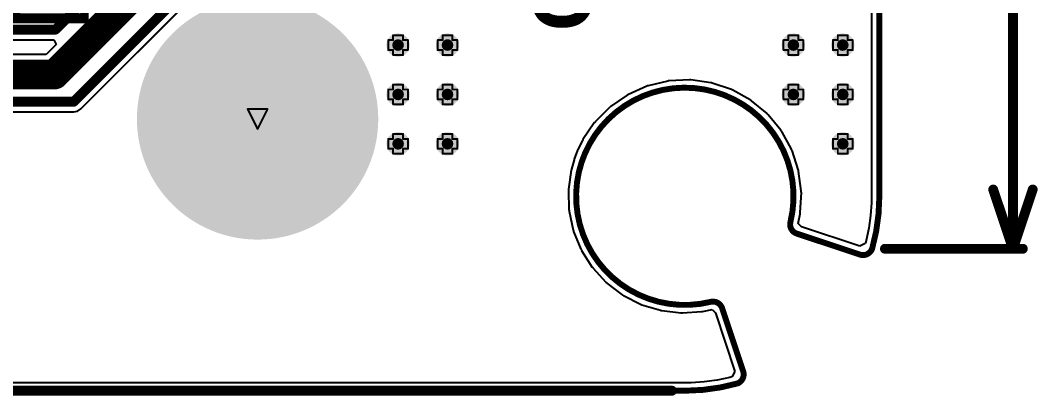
# Model space of a CAD drawing. Header units: inches. Extents: x -1 to 13, y -1.6 to 0.5.
# Drawn here: x 2.221 to 3.25, y -1.501 to -1.121 of the extents above; entities that cross this region are included whole.
import ezdxf

# ---------------------------------------------------------------- set-up
doc = ezdxf.new("R2010")
doc.units = ezdxf.units.IN
doc.header["$MEASUREMENT"] = 0
for name, color, linetype in [('Board_outline', 216, 'Continuous'), ('Bottom Layer', 5, 'Continuous'), ('Bottom Overlay', 54, 'Continuous'), ('Bottom Solder', 6, 'Continuous'), ('Dimensions', 6, 'Continuous'), ('Drill Drawing', 1, 'Continuous'), ('Multi-Layer', 9, 'Continuous'), ('Pad Holes', 156, 'Continuous'), ('Top Layer', 1, 'Continuous'), ('Top Overlay', 2, 'Continuous'), ('Top Solder', 216, 'Continuous'), ('Via Holes', 16, 'Continuous')]:
    doc.layers.add(name, color=color, linetype=linetype)
doc.styles.add('Arial', font='', dxfattribs={"height": 0.2})
doc.styles.add('Arial_Bold', font='', dxfattribs={"height": 0.2})
doc.styles.get('Arial').set_extended_font_data('Arial')
doc.styles.get('Arial_Bold').set_extended_font_data('Arial', bold=True)

# ---------------------------------------------------------------- blocks, each defined once
blk = doc.blocks.new('SPACER_6')
at = {"layer": 'Bottom Layer'}
h = blk.add_hatch(color=5, dxfattribs=at)
edge = h.paths.add_edge_path()
edge.add_arc((0, 0), 0.1181102, 0, 360)
at = {"layer": 'Bottom Solder'}
h = blk.add_hatch(color=6, dxfattribs=at)
edge = h.paths.add_edge_path()
edge.add_arc((0, 0), 0.1221102, 0, 360)
at = {"layer": 'Multi-Layer'}
h = blk.add_hatch(color=9, dxfattribs=at)
edge = h.paths.add_edge_path()
edge.add_arc((0, 0), 0.1181102, 0, 360)
at = {"layer": 'Pad Holes'}
h = blk.add_hatch(color=7, dxfattribs=at)
edge = h.paths.add_edge_path()
edge.add_arc((0, 0), 0.0728346, 0, 360)
at = {"layer": 'Top Layer'}
h = blk.add_hatch(color=1, dxfattribs=at)
edge = h.paths.add_edge_path()
edge.add_arc((0, 0), 0.1181102, 0, 360)
at = {"layer": 'Top Solder'}
h = blk.add_hatch(color=216, dxfattribs=at)
edge = h.paths.add_edge_path()
edge.add_arc((0, 0), 0.1221102, 0, 360)

msp = doc.modelspace()

# ---------------------------------------------------------------- hatches: boundary and pattern name
at = {"layer": 'Bottom Layer'}
h = msp.add_hatch(color=5, dxfattribs=at)
edge = h.paths.add_edge_path()
edge.add_arc((2.6028, -1.14561), 0.011811, 0, 360)
h = msp.add_hatch(color=5, dxfattribs=at)
edge = h.paths.add_edge_path()
edge.add_arc((2.6528, -1.14561), 0.011811, 0, 360)
h = msp.add_hatch(color=5, dxfattribs=at)
edge = h.paths.add_edge_path()
edge.add_arc((3.0028, -1.14561), 0.011811, 0, 360)
h = msp.add_hatch(color=5, dxfattribs=at)
edge = h.paths.add_edge_path()
edge.add_arc((3.0528, -1.14561), 0.011811, 0, 360)
h = msp.add_hatch(color=5, dxfattribs=at)
edge = h.paths.add_edge_path()
edge.add_arc((2.6028, -1.19561), 0.011811, 0, 360)
h = msp.add_hatch(color=5, dxfattribs=at)
edge = h.paths.add_edge_path()
edge.add_arc((2.6528, -1.19561), 0.011811, 0, 360)
h = msp.add_hatch(color=5, dxfattribs=at)
edge = h.paths.add_edge_path()
edge.add_arc((3.0028, -1.19561), 0.011811, 0, 360)
h = msp.add_hatch(color=5, dxfattribs=at)
edge = h.paths.add_edge_path()
edge.add_arc((3.0528, -1.19561), 0.011811, 0, 360)
h = msp.add_hatch(color=5, dxfattribs=at)
edge = h.paths.add_edge_path()
edge.add_arc((2.6028, -1.24561), 0.011811, 0, 360)
h = msp.add_hatch(color=5, dxfattribs=at)
edge = h.paths.add_edge_path()
edge.add_arc((2.6528, -1.24561), 0.011811, 0, 360)
h = msp.add_hatch(color=5, dxfattribs=at)
edge = h.paths.add_edge_path()
edge.add_arc((3.0528, -1.24561), 0.011811, 0, 360)
at = {"layer": 'Top Layer'}
h = msp.add_hatch(color=1, dxfattribs=at)
edge = h.paths.add_edge_path()
edge.add_arc((2.6028, -1.14561), 0.011811, 0, 360)
h = msp.add_hatch(color=1, dxfattribs=at)
edge = h.paths.add_edge_path()
edge.add_arc((2.6528, -1.14561), 0.011811, 0, 360)
h = msp.add_hatch(color=1, dxfattribs=at)
edge = h.paths.add_edge_path()
edge.add_arc((3.0028, -1.14561), 0.011811, 0, 360)
h = msp.add_hatch(color=1, dxfattribs=at)
edge = h.paths.add_edge_path()
edge.add_arc((3.0528, -1.14561), 0.011811, 0, 360)
h = msp.add_hatch(color=1, dxfattribs=at)
edge = h.paths.add_edge_path()
edge.add_arc((2.6028, -1.19561), 0.011811, 0, 360)
h = msp.add_hatch(color=1, dxfattribs=at)
edge = h.paths.add_edge_path()
edge.add_arc((2.6528, -1.19561), 0.011811, 0, 360)
h = msp.add_hatch(color=1, dxfattribs=at)
edge = h.paths.add_edge_path()
edge.add_arc((3.0028, -1.19561), 0.011811, 0, 360)
h = msp.add_hatch(color=1, dxfattribs=at)
edge = h.paths.add_edge_path()
edge.add_arc((3.0528, -1.19561), 0.011811, 0, 360)
h = msp.add_hatch(color=1, dxfattribs=at)
edge = h.paths.add_edge_path()
edge.add_arc((2.6028, -1.24561), 0.011811, 0, 360)
h = msp.add_hatch(color=1, dxfattribs=at)
edge = h.paths.add_edge_path()
edge.add_arc((2.6528, -1.24561), 0.011811, 0, 360)
h = msp.add_hatch(color=1, dxfattribs=at)
edge = h.paths.add_edge_path()
edge.add_arc((3.0528, -1.24561), 0.011811, 0, 360)
at = {"layer": 'Via Holes'}
h = msp.add_hatch(color=7, dxfattribs=at)
edge = h.paths.add_edge_path()
edge.add_arc((2.6028, -1.14561), 0.0059055, 0, 360)
h = msp.add_hatch(color=7, dxfattribs=at)
edge = h.paths.add_edge_path()
edge.add_arc((2.6528, -1.14561), 0.0059055, 0, 360)
h = msp.add_hatch(color=7, dxfattribs=at)
edge = h.paths.add_edge_path()
edge.add_arc((3.0028, -1.14561), 0.0059055, 0, 360)
h = msp.add_hatch(color=7, dxfattribs=at)
edge = h.paths.add_edge_path()
edge.add_arc((3.0528, -1.14561), 0.0059055, 0, 360)
h = msp.add_hatch(color=7, dxfattribs=at)
edge = h.paths.add_edge_path()
edge.add_arc((2.6028, -1.19561), 0.0059055, 0, 360)
h = msp.add_hatch(color=7, dxfattribs=at)
edge = h.paths.add_edge_path()
edge.add_arc((2.6528, -1.19561), 0.0059055, 0, 360)
h = msp.add_hatch(color=7, dxfattribs=at)
edge = h.paths.add_edge_path()
edge.add_arc((3.0028, -1.19561), 0.0059055, 0, 360)
h = msp.add_hatch(color=7, dxfattribs=at)
edge = h.paths.add_edge_path()
edge.add_arc((3.0528, -1.19561), 0.0059055, 0, 360)
h = msp.add_hatch(color=7, dxfattribs=at)
edge = h.paths.add_edge_path()
edge.add_arc((2.6028, -1.24561), 0.0059055, 0, 360)
h = msp.add_hatch(color=7, dxfattribs=at)
edge = h.paths.add_edge_path()
edge.add_arc((2.6528, -1.24561), 0.0059055, 0, 360)
h = msp.add_hatch(color=7, dxfattribs=at)
edge = h.paths.add_edge_path()
edge.add_arc((3.0528, -1.24561), 0.0059055, 0, 360)

# ---------------------------------------------------------------- linework, layer by layer
at = {"layer": 'Board_outline', "const_width": 0.006}
for points in [[(3.08981, -1.29876), (3.08981, 0.07919)], [(2.78859, -1.26399), (2.79202, -1.25503)], [(3.00627, -1.33651), (3.07013, -1.35778)], [(3.08247, -1.35188), (3.0825, -1.35189)], [(2.93071, -1.41207), (2.95198, -1.47594)], [(-0.65035, -1.49561), (2.89296, -1.49561)], [(2.94682, -1.48796), (2.94688, -1.48808)]]:
    msp.add_lwpolyline(points, dxfattribs=at)
for points in [[(2.79202, -1.2550301, -0.9186689612377471), (2.99982, -1.32483)], [(2.91903, -1.4056299, -0.5898416657947434), (2.7885901, -1.26399)], [(3.08981, -1.29876, -0.0684291675072641), (3.0825, -1.35189)], [(3.00627, -1.33651, -0.3903331533676688), (2.9998199, -1.32483)], [(3.08247, -1.35188, -0.4039957726788183), (3.07013, -1.35778)], [(2.91903, -1.40563, -0.3903246055902681), (2.9307101, -1.41207)], [(2.95198, -1.47594, -0.3803282808230444), (2.94682, -1.48796)], [(2.94688, -1.48808, -0.0694756446949323), (2.89296, -1.49561)]]:
    msp.add_lwpolyline(points, format="xyb", dxfattribs=at)
at = {"layer": 'Board_outline', "const_width": 0.003}
for points in [[(2.79052, -1.25503, 1), (2.79352, -1.25503, 1)], [(2.79052, -1.2550301, 1), (2.79352, -1.2550301, 1)], [(2.78709, -1.26399, 1), (2.79009, -1.26399, 1)], [(2.7870901, -1.26399, 1), (2.7900901, -1.26399, 1)], [(3.08831, -1.29876, 1), (3.09131, -1.29876, 1)], [(3.08831, -1.29876, 1), (3.09131, -1.29876, 1)], [(2.9983199, -1.32483, 1), (3.0013199, -1.32483, 1)], [(2.99832, -1.32483, 1), (3.00132, -1.32483, 1)], [(3.00477, -1.33651, 1), (3.00777, -1.33651, 1)], [(3.00477, -1.33651, 1), (3.00777, -1.33651, 1)], [(3.06863, -1.35778, 1), (3.07163, -1.35778, 1)], [(3.06863, -1.35778, 1), (3.07163, -1.35778, 1)], [(3.08097, -1.35188, 1), (3.08397, -1.35188, 1)], [(3.08097, -1.35188, 1), (3.08397, -1.35188, 1)], [(3.081, -1.35189, 1), (3.084, -1.35189, 1)], [(3.081, -1.35189, 1), (3.084, -1.35189, 1)], [(2.91753, -1.4056299, 1), (2.92053, -1.4056299, 1)], [(2.91753, -1.40563, 1), (2.92053, -1.40563, 1)], [(2.92921, -1.41207, 1), (2.93221, -1.41207, 1)], [(2.9292101, -1.41207, 1), (2.9322101, -1.41207, 1)], [(2.95048, -1.47594, 1), (2.95348, -1.47594, 1)], [(2.95048, -1.47594, 1), (2.95348, -1.47594, 1)], [(2.89146, -1.49561, 1), (2.89446, -1.49561, 1)], [(2.89146, -1.49561, 1), (2.89446, -1.49561, 1)], [(2.94532, -1.48796, 1), (2.94832, -1.48796, 1)], [(2.94532, -1.48796, 1), (2.94832, -1.48796, 1)], [(2.94538, -1.48808, 1), (2.94838, -1.48808, 1)], [(2.94538, -1.48808, 1), (2.94838, -1.48808, 1)]]:
    msp.add_lwpolyline(points, format="xyb", close=True, dxfattribs=at)
at = {"layer": 'Bottom Layer'}
for p, q in [((3.0817821, -0.4993359), (3.081782, -1.2987595)), ((2.875714, -1.1820261), (2.8558626, -1.1867416)), ((2.876462, -1.1819985), (2.875714, -1.1820261)), ((2.8771885, -1.1818178), (2.876462, -1.1819985)), ((2.8975694, -1.1808498), (2.8771885, -1.1818178)), ((2.8983101, -1.1809609), (2.8975694, -1.1808498)), ((2.8990571, -1.1809175), (2.8983101, -1.1809609)), ((2.9192661, -1.1837304), (2.8990571, -1.1809175)), ((2.9199731, -1.1839762), (2.9192661, -1.1837304)), ((2.8544519, -1.1872187), (2.8358127, -1.1955194)), ((2.8551818, -1.1870535), (2.8544519, -1.1872187)), ((2.8558626, -1.1867416), (2.8551818, -1.1870535)), ((2.9207156, -1.1840716), (2.9199731, -1.1839762)), ((2.9400574, -1.1905685), (2.9207156, -1.1840716)), ((2.9407067, -1.1909406), (2.9400574, -1.1905685)), ((2.941419, -1.1911715), (2.9407067, -1.1909406)), ((2.9592282, -1.2011289), (2.941419, -1.1911715)), ((2.8345143, -1.1962488), (2.8177291, -1.2078494)), ((2.8352014, -1.1959515), (2.8345143, -1.1962488)), ((2.8358127, -1.1955194), (2.8352014, -1.1959515)), ((2.9597979, -1.2016148), (2.9592282, -1.2011289)), ((2.960455, -1.2019731), (2.9597979, -1.2016148)), ((2.9761188, -1.2150485), (2.960455, -1.2019731)), ((2.8165878, -1.208806), (2.8022339, -1.2233069)), ((2.8172083, -1.2083868), (2.8165878, -1.208806)), ((2.8177291, -1.2078494), (2.8172083, -1.2083868)), ((2.8012889, -1.2244579), (2.7898601, -1.2413606)), ((2.8018211, -1.2239315), (2.8012889, -1.2244579)), ((2.8022339, -1.2233069), (2.8018211, -1.2239315)), ((2.9765889, -1.2156312), (2.9761188, -1.2150485)), ((2.9771685, -1.2161047), (2.9765889, -1.2156312)), ((2.9901479, -1.2318481), (2.9771685, -1.2161047)), ((2.9905023, -1.2325075), (2.9901479, -1.2318481)), ((2.9909846, -1.2330801), (2.9905023, -1.2325075)), ((3.0008329, -1.2509498), (2.9909846, -1.2330801)), ((2.7893, -1.2423278), (2.7848098, -1.2515005)), ((2.7896417, -1.2418798), (2.7893, -1.2423278)), ((2.7898601, -1.2413606), (2.7896417, -1.2418798)), ((2.7845228, -1.25216), (2.7810927, -1.26112)), ((2.7847167, -1.2518521), (2.7845228, -1.25216)), ((2.7848098, -1.2515005), (2.7847167, -1.2518521)), ((3.0010593, -1.2516632), (3.0008329, -1.2509498)), ((3.0014276, -1.252315), (3.0010593, -1.2516632)), ((3.0078062, -1.2716962), (3.0014276, -1.252315)), ((2.7808685, -1.2617935), (2.7781958, -1.2711881)), ((2.7810322, -1.261474), (2.7808685, -1.2617935)), ((2.7810927, -1.26112), (2.7810322, -1.261474)), ((2.7779724, -1.2722333), (2.7751731, -1.291547)), ((2.7781523, -1.2717252), (2.7779724, -1.2722333)), ((2.7781958, -1.2711881), (2.7781523, -1.2717252)), ((3.007897, -1.272439), (3.0078062, -1.2716962)), ((3.0081386, -1.2731478), (3.007897, -1.272439)), ((3.0108279, -1.2933736), (3.0081386, -1.2731478)), ((2.7752106, -1.2922625), (2.7750947, -1.2929691)), ((2.7750947, -1.2929691), (2.7757523, -1.3124735)), ((2.7751731, -1.291547), (2.7752106, -1.2922625)), ((3.0097938, -1.3152363), (3.0108864, -1.2948617)), ((3.0107799, -1.2941207), (3.0108279, -1.2933736)), ((3.0108864, -1.2948617), (3.0107799, -1.2941207)), ((3.0817815, -1.3052128), (3.0808995, -1.3180874)), ((3.081782, -1.2987595), (3.0817815, -1.3052128)), ((2.7757523, -1.3124735), (2.7759155, -1.3131707)), ((2.7759155, -1.3131707), (2.7759263, -1.3138871)), ((2.7759263, -1.3138871), (2.7800201, -1.3329685)), ((3.0076988, -1.3263687), (3.0096564, -1.3163452)), ((3.0096545, -1.3157822), (3.0097938, -1.3152363)), ((3.0096564, -1.3163452), (3.0096545, -1.3157822)), ((3.0110595, -1.329644), (3.0076988, -1.3263687)), ((3.0808995, -1.3180874), (3.0791403, -1.3308738)), ((2.7800201, -1.3329685), (2.7803041, -1.333626)), ((2.7803041, -1.333626), (2.7804412, -1.3343291)), ((2.7804412, -1.3343291), (2.7878423, -1.3523868)), ((3.0701834, -1.3493365), (3.0110595, -1.329644)), ((3.0791403, -1.3308738), (3.0765162, -1.3434911)), ((3.0754967, -1.3466782), (3.0701834, -1.3493365)), ((3.075666, -1.3464694), (3.0754967, -1.3466782)), ((3.0765162, -1.3434911), (3.075666, -1.3464694)), ((2.7878423, -1.3523868), (2.7882382, -1.352984)), ((2.7882382, -1.352984), (2.7884973, -1.3536516)), ((2.7884973, -1.3536516), (2.7989729, -1.3701172)), ((2.7989729, -1.3701172), (2.7994679, -1.3706349)), ((2.7994679, -1.3706349), (2.799841, -1.3712463)), ((2.799841, -1.3712463), (2.8130613, -1.3856017)), ((2.8130613, -1.3856017), (2.81364, -1.3860238)), ((2.81364, -1.3860238), (2.8141152, -1.3865596)), ((2.8141152, -1.3865596), (2.8296644, -1.3983532)), ((2.8296644, -1.3983532), (2.8303086, -1.3986664)), ((2.8303086, -1.3986664), (2.830871, -1.3991098)), ((2.830871, -1.3991098), (2.8482591, -1.40797)), ((2.8482591, -1.40797), (2.8489485, -1.4081644)), ((2.8489485, -1.4081644), (2.8495805, -1.4085015)), ((2.8495805, -1.4085015), (2.8682608, -1.4141497)), ((2.8682608, -1.4141497), (2.8689735, -1.4142192)), ((2.8689735, -1.4142192), (2.8696553, -1.4144394)), ((2.8696553, -1.4144394), (2.8890397, -1.4166979)), ((2.8890397, -1.4166979), (2.889754, -1.4166404)), ((2.889754, -1.4166404), (2.8904635, -1.4167365)), ((2.8904635, -1.4167365), (2.909942, -1.415534)), ((2.909942, -1.415534), (2.910463, -1.4153965)), ((2.910463, -1.4153965), (2.911002, -1.4153973)), ((2.911002, -1.4153973), (2.9205844, -1.4135058)), ((2.9205844, -1.4135058), (2.9238489, -1.4168744)), ((2.9238489, -1.4168744), (2.943542, -1.4760101)), ((2.938381, -1.4821537), (2.9255596, -1.4848614)), ((2.9406972, -1.481494), (2.938381, -1.4821537)), ((2.9408941, -1.4813319), (2.9406972, -1.481494)), ((2.943542, -1.4760101), (2.9408941, -1.4813319)), ((2.8929599, -1.4875822), (1.6890741, -1.4875822)), ((2.8995108, -1.4875821), (2.8929599, -1.4875822)), ((2.9125835, -1.4866736), (2.8995108, -1.4875821)), ((2.9255596, -1.4848614), (2.9125835, -1.4866736))]:
    msp.add_line(p, q, dxfattribs=at)
at = {"layer": 'Dimensions', "const_width": 0.01}
for points in [[(3.225, -1.35188), (3.225, -0.879946)], [(3.205, -1.29188), (3.225, -1.35188)], [(3.225, -1.35188), (3.245, -1.29188)], [(3.09547, -1.35188), (3.235, -1.35188)], [(2.00109, -1.49561), (2.87996, -1.49561)]]:
    msp.add_lwpolyline(points, dxfattribs=at)
at = {"layer": 'Dimensions', "const_width": 0.005}
for points in [[(3.2025, -1.29188, 1), (3.2075, -1.29188, 1)], [(3.2425, -1.29188, 1), (3.2475, -1.29188, 1)], [(3.09297, -1.35188, 1), (3.09797, -1.35188, 1)], [(3.2225, -1.35188, 1), (3.2275, -1.35188, 1)], [(3.2225, -1.35188, 1), (3.2275, -1.35188, 1)], [(3.2225, -1.35188, 1), (3.2275, -1.35188, 1)], [(3.2325, -1.35188, 1), (3.2375, -1.35188, 1)], [(2.87746, -1.49561, 1), (2.88246, -1.49561, 1)]]:
    msp.add_lwpolyline(points, format="xyb", close=True, dxfattribs=at)
at = {"layer": 'Drill Drawing', "const_width": 0.002}
for points in [[(2.5928, -1.15061), (2.5928, -1.14061)], [(2.5928, -1.14061), (2.5978, -1.14061)], [(2.5978, -1.14061), (2.5978, -1.13561)], [(2.5978, -1.13561), (2.6078, -1.13561)], [(2.6078, -1.14061), (2.6078, -1.13561)], [(2.6078, -1.14061), (2.6128, -1.14061)], [(2.6128, -1.15061), (2.6128, -1.14061)], [(2.6428, -1.15061), (2.6428, -1.14061)], [(2.6428, -1.14061), (2.6478, -1.14061)], [(2.6478, -1.14061), (2.6478, -1.13561)], [(2.6478, -1.13561), (2.6578, -1.13561)], [(2.6578, -1.14061), (2.6578, -1.13561)], [(2.6578, -1.14061), (2.6628, -1.14061)], [(2.6628, -1.15061), (2.6628, -1.14061)], [(2.9928, -1.15061), (2.9928, -1.14061)], [(2.9928, -1.14061), (2.9978, -1.14061)], [(2.9978, -1.14061), (2.9978, -1.13561)], [(2.9978, -1.13561), (3.0078, -1.13561)], [(3.0078, -1.14061), (3.0078, -1.13561)], [(3.0078, -1.14061), (3.0128, -1.14061)], [(3.0128, -1.15061), (3.0128, -1.14061)], [(3.0428, -1.15061), (3.0428, -1.14061)], [(3.0428, -1.14061), (3.0478, -1.14061)], [(3.0478, -1.14061), (3.0478, -1.13561)], [(3.0478, -1.13561), (3.0578, -1.13561)], [(3.0578, -1.14061), (3.0578, -1.13561)], [(3.0578, -1.14061), (3.0628, -1.14061)], [(3.0628, -1.15061), (3.0628, -1.14061)], [(2.5928, -1.15061), (2.5978, -1.15061)], [(2.5978, -1.15561), (2.5978, -1.15061)], [(2.6078, -1.15061), (2.6128, -1.15061)], [(2.6078, -1.15561), (2.6078, -1.15061)], [(2.6428, -1.15061), (2.6478, -1.15061)], [(2.6478, -1.15561), (2.6478, -1.15061)], [(2.6578, -1.15061), (2.6628, -1.15061)], [(2.6578, -1.15561), (2.6578, -1.15061)], [(2.9928, -1.15061), (2.9978, -1.15061)], [(2.9978, -1.15561), (2.9978, -1.15061)], [(3.0078, -1.15061), (3.0128, -1.15061)], [(3.0078, -1.15561), (3.0078, -1.15061)], [(3.0428, -1.15061), (3.0478, -1.15061)], [(3.0478, -1.15561), (3.0478, -1.15061)], [(3.0578, -1.15061), (3.0628, -1.15061)], [(3.0578, -1.15561), (3.0578, -1.15061)], [(2.5978, -1.15561), (2.6078, -1.15561)], [(2.6478, -1.15561), (2.6578, -1.15561)], [(2.9978, -1.15561), (3.0078, -1.15561)], [(3.0478, -1.15561), (3.0578, -1.15561)], [(2.5928, -1.20061), (2.5928, -1.19061)], [(2.5928, -1.19061), (2.5978, -1.19061)], [(2.5978, -1.19061), (2.5978, -1.18561)], [(2.5978, -1.18561), (2.6078, -1.18561)], [(2.6078, -1.19061), (2.6078, -1.18561)], [(2.6078, -1.19061), (2.6128, -1.19061)], [(2.6128, -1.20061), (2.6128, -1.19061)], [(2.6428, -1.20061), (2.6428, -1.19061)], [(2.6428, -1.19061), (2.6478, -1.19061)], [(2.6478, -1.19061), (2.6478, -1.18561)], [(2.6478, -1.18561), (2.6578, -1.18561)], [(2.6578, -1.19061), (2.6578, -1.18561)], [(2.6578, -1.19061), (2.6628, -1.19061)], [(2.6628, -1.20061), (2.6628, -1.19061)], [(2.9928, -1.20061), (2.9928, -1.19061)], [(2.9928, -1.19061), (2.9978, -1.19061)], [(2.9978, -1.19061), (2.9978, -1.18561)], [(2.9978, -1.18561), (3.0078, -1.18561)], [(3.0078, -1.19061), (3.0078, -1.18561)], [(3.0078, -1.19061), (3.0128, -1.19061)], [(3.0128, -1.20061), (3.0128, -1.19061)], [(3.0428, -1.20061), (3.0428, -1.19061)], [(3.0428, -1.19061), (3.0478, -1.19061)], [(3.0478, -1.19061), (3.0478, -1.18561)], [(3.0478, -1.18561), (3.0578, -1.18561)], [(3.0578, -1.19061), (3.0578, -1.18561)], [(3.0578, -1.19061), (3.0628, -1.19061)], [(3.0628, -1.20061), (3.0628, -1.19061)], [(2.5928, -1.20061), (2.5978, -1.20061)], [(2.5978, -1.20561), (2.5978, -1.20061)], [(2.6078, -1.20061), (2.6128, -1.20061)], [(2.6078, -1.20561), (2.6078, -1.20061)], [(2.6428, -1.20061), (2.6478, -1.20061)], [(2.6478, -1.20561), (2.6478, -1.20061)], [(2.6578, -1.20061), (2.6628, -1.20061)], [(2.6578, -1.20561), (2.6578, -1.20061)], [(2.9928, -1.20061), (2.9978, -1.20061)], [(2.9978, -1.20561), (2.9978, -1.20061)], [(3.0078, -1.20061), (3.0128, -1.20061)], [(3.0078, -1.20561), (3.0078, -1.20061)], [(3.0428, -1.20061), (3.0478, -1.20061)], [(3.0478, -1.20561), (3.0478, -1.20061)], [(3.0578, -1.20061), (3.0628, -1.20061)], [(3.0578, -1.20561), (3.0578, -1.20061)], [(2.4506299, -1.2104724), (2.4706299, -1.2104724)], [(2.4506299, -1.2104724), (2.4606299, -1.2304724)], [(2.4606299, -1.2304724), (2.4706299, -1.2104724)], [(2.5978, -1.20561), (2.6078, -1.20561)], [(2.6478, -1.20561), (2.6578, -1.20561)], [(2.9978, -1.20561), (3.0078, -1.20561)], [(3.0478, -1.20561), (3.0578, -1.20561)], [(2.5978, -1.24061), (2.5978, -1.23561)], [(2.5978, -1.23561), (2.6078, -1.23561)], [(2.6078, -1.24061), (2.6078, -1.23561)], [(2.6478, -1.24061), (2.6478, -1.23561)], [(2.6478, -1.23561), (2.6578, -1.23561)], [(2.6578, -1.24061), (2.6578, -1.23561)], [(3.0478, -1.24061), (3.0478, -1.23561)], [(3.0478, -1.23561), (3.0578, -1.23561)], [(3.0578, -1.24061), (3.0578, -1.23561)], [(2.5928, -1.25061), (2.5928, -1.24061)], [(2.5928, -1.24061), (2.5978, -1.24061)], [(2.6078, -1.24061), (2.6128, -1.24061)], [(2.6128, -1.25061), (2.6128, -1.24061)], [(2.6428, -1.25061), (2.6428, -1.24061)], [(2.6428, -1.24061), (2.6478, -1.24061)], [(2.6578, -1.24061), (2.6628, -1.24061)], [(2.6628, -1.25061), (2.6628, -1.24061)], [(3.0428, -1.25061), (3.0428, -1.24061)], [(3.0428, -1.24061), (3.0478, -1.24061)], [(3.0578, -1.24061), (3.0628, -1.24061)], [(3.0628, -1.25061), (3.0628, -1.24061)], [(2.5928, -1.25061), (2.5978, -1.25061)], [(2.5978, -1.25561), (2.5978, -1.25061)], [(2.5978, -1.25561), (2.6078, -1.25561)], [(2.6078, -1.25061), (2.6128, -1.25061)], [(2.6078, -1.25561), (2.6078, -1.25061)], [(2.6428, -1.25061), (2.6478, -1.25061)], [(2.6478, -1.25561), (2.6478, -1.25061)], [(2.6478, -1.25561), (2.6578, -1.25561)], [(2.6578, -1.25061), (2.6628, -1.25061)], [(2.6578, -1.25561), (2.6578, -1.25061)], [(3.0428, -1.25061), (3.0478, -1.25061)], [(3.0478, -1.25561), (3.0478, -1.25061)], [(3.0478, -1.25561), (3.0578, -1.25561)], [(3.0578, -1.25061), (3.0628, -1.25061)], [(3.0578, -1.25561), (3.0578, -1.25061)]]:
    msp.add_lwpolyline(points, dxfattribs=at)
at = {"layer": 'Drill Drawing', "const_width": 0.001}
for points in [[(2.5923, -1.14061, 1), (2.5933, -1.14061, 1)], [(2.5923, -1.14061, 1), (2.5933, -1.14061, 1)], [(2.5973, -1.13561, 1), (2.5983, -1.13561, 1)], [(2.5973, -1.13561, 1), (2.5983, -1.13561, 1)], [(2.5973, -1.14061, 1), (2.5983, -1.14061, 1)], [(2.5973, -1.14061, 1), (2.5983, -1.14061, 1)], [(2.6073, -1.13561, 1), (2.6083, -1.13561, 1)], [(2.6073, -1.13561, 1), (2.6083, -1.13561, 1)], [(2.6073, -1.14061, 1), (2.6083, -1.14061, 1)], [(2.6073, -1.14061, 1), (2.6083, -1.14061, 1)], [(2.6123, -1.14061, 1), (2.6133, -1.14061, 1)], [(2.6123, -1.14061, 1), (2.6133, -1.14061, 1)], [(2.6423, -1.14061, 1), (2.6433, -1.14061, 1)], [(2.6423, -1.14061, 1), (2.6433, -1.14061, 1)], [(2.6473, -1.13561, 1), (2.6483, -1.13561, 1)], [(2.6473, -1.13561, 1), (2.6483, -1.13561, 1)], [(2.6473, -1.14061, 1), (2.6483, -1.14061, 1)], [(2.6473, -1.14061, 1), (2.6483, -1.14061, 1)], [(2.6573, -1.13561, 1), (2.6583, -1.13561, 1)], [(2.6573, -1.13561, 1), (2.6583, -1.13561, 1)], [(2.6573, -1.14061, 1), (2.6583, -1.14061, 1)], [(2.6573, -1.14061, 1), (2.6583, -1.14061, 1)], [(2.6623, -1.14061, 1), (2.6633, -1.14061, 1)], [(2.6623, -1.14061, 1), (2.6633, -1.14061, 1)], [(2.9923, -1.14061, 1), (2.9933, -1.14061, 1)], [(2.9923, -1.14061, 1), (2.9933, -1.14061, 1)], [(2.9973, -1.13561, 1), (2.9983, -1.13561, 1)], [(2.9973, -1.13561, 1), (2.9983, -1.13561, 1)], [(2.9973, -1.14061, 1), (2.9983, -1.14061, 1)], [(2.9973, -1.14061, 1), (2.9983, -1.14061, 1)], [(3.0073, -1.13561, 1), (3.0083, -1.13561, 1)], [(3.0073, -1.13561, 1), (3.0083, -1.13561, 1)], [(3.0073, -1.14061, 1), (3.0083, -1.14061, 1)], [(3.0073, -1.14061, 1), (3.0083, -1.14061, 1)], [(3.0123, -1.14061, 1), (3.0133, -1.14061, 1)], [(3.0123, -1.14061, 1), (3.0133, -1.14061, 1)], [(3.0423, -1.14061, 1), (3.0433, -1.14061, 1)], [(3.0423, -1.14061, 1), (3.0433, -1.14061, 1)], [(3.0473, -1.13561, 1), (3.0483, -1.13561, 1)], [(3.0473, -1.13561, 1), (3.0483, -1.13561, 1)], [(3.0473, -1.14061, 1), (3.0483, -1.14061, 1)], [(3.0473, -1.14061, 1), (3.0483, -1.14061, 1)], [(3.0573, -1.13561, 1), (3.0583, -1.13561, 1)], [(3.0573, -1.13561, 1), (3.0583, -1.13561, 1)], [(3.0573, -1.14061, 1), (3.0583, -1.14061, 1)], [(3.0573, -1.14061, 1), (3.0583, -1.14061, 1)], [(3.0623, -1.14061, 1), (3.0633, -1.14061, 1)], [(3.0623, -1.14061, 1), (3.0633, -1.14061, 1)], [(2.5923, -1.15061, 1), (2.5933, -1.15061, 1)], [(2.5923, -1.15061, 1), (2.5933, -1.15061, 1)], [(2.5973, -1.15061, 1), (2.5983, -1.15061, 1)], [(2.5973, -1.15061, 1), (2.5983, -1.15061, 1)], [(2.6073, -1.15061, 1), (2.6083, -1.15061, 1)], [(2.6073, -1.15061, 1), (2.6083, -1.15061, 1)], [(2.6123, -1.15061, 1), (2.6133, -1.15061, 1)], [(2.6123, -1.15061, 1), (2.6133, -1.15061, 1)], [(2.6423, -1.15061, 1), (2.6433, -1.15061, 1)], [(2.6423, -1.15061, 1), (2.6433, -1.15061, 1)], [(2.6473, -1.15061, 1), (2.6483, -1.15061, 1)], [(2.6473, -1.15061, 1), (2.6483, -1.15061, 1)], [(2.6573, -1.15061, 1), (2.6583, -1.15061, 1)], [(2.6573, -1.15061, 1), (2.6583, -1.15061, 1)], [(2.6623, -1.15061, 1), (2.6633, -1.15061, 1)], [(2.6623, -1.15061, 1), (2.6633, -1.15061, 1)], [(2.9923, -1.15061, 1), (2.9933, -1.15061, 1)], [(2.9923, -1.15061, 1), (2.9933, -1.15061, 1)], [(2.9973, -1.15061, 1), (2.9983, -1.15061, 1)], [(2.9973, -1.15061, 1), (2.9983, -1.15061, 1)], [(3.0073, -1.15061, 1), (3.0083, -1.15061, 1)], [(3.0073, -1.15061, 1), (3.0083, -1.15061, 1)], [(3.0123, -1.15061, 1), (3.0133, -1.15061, 1)], [(3.0123, -1.15061, 1), (3.0133, -1.15061, 1)], [(3.0423, -1.15061, 1), (3.0433, -1.15061, 1)], [(3.0423, -1.15061, 1), (3.0433, -1.15061, 1)], [(3.0473, -1.15061, 1), (3.0483, -1.15061, 1)], [(3.0473, -1.15061, 1), (3.0483, -1.15061, 1)], [(3.0573, -1.15061, 1), (3.0583, -1.15061, 1)], [(3.0573, -1.15061, 1), (3.0583, -1.15061, 1)], [(3.0623, -1.15061, 1), (3.0633, -1.15061, 1)], [(3.0623, -1.15061, 1), (3.0633, -1.15061, 1)], [(2.5973, -1.15561, 1), (2.5983, -1.15561, 1)], [(2.5973, -1.15561, 1), (2.5983, -1.15561, 1)], [(2.6073, -1.15561, 1), (2.6083, -1.15561, 1)], [(2.6073, -1.15561, 1), (2.6083, -1.15561, 1)], [(2.6473, -1.15561, 1), (2.6483, -1.15561, 1)], [(2.6473, -1.15561, 1), (2.6483, -1.15561, 1)], [(2.6573, -1.15561, 1), (2.6583, -1.15561, 1)], [(2.6573, -1.15561, 1), (2.6583, -1.15561, 1)], [(2.9973, -1.15561, 1), (2.9983, -1.15561, 1)], [(2.9973, -1.15561, 1), (2.9983, -1.15561, 1)], [(3.0073, -1.15561, 1), (3.0083, -1.15561, 1)], [(3.0073, -1.15561, 1), (3.0083, -1.15561, 1)], [(3.0473, -1.15561, 1), (3.0483, -1.15561, 1)], [(3.0473, -1.15561, 1), (3.0483, -1.15561, 1)], [(3.0573, -1.15561, 1), (3.0583, -1.15561, 1)], [(3.0573, -1.15561, 1), (3.0583, -1.15561, 1)], [(2.5923, -1.19061, 1), (2.5933, -1.19061, 1)], [(2.5923, -1.19061, 1), (2.5933, -1.19061, 1)], [(2.5973, -1.18561, 1), (2.5983, -1.18561, 1)], [(2.5973, -1.18561, 1), (2.5983, -1.18561, 1)], [(2.5973, -1.19061, 1), (2.5983, -1.19061, 1)], [(2.5973, -1.19061, 1), (2.5983, -1.19061, 1)], [(2.6073, -1.18561, 1), (2.6083, -1.18561, 1)], [(2.6073, -1.18561, 1), (2.6083, -1.18561, 1)], [(2.6073, -1.19061, 1), (2.6083, -1.19061, 1)], [(2.6073, -1.19061, 1), (2.6083, -1.19061, 1)], [(2.6123, -1.19061, 1), (2.6133, -1.19061, 1)], [(2.6123, -1.19061, 1), (2.6133, -1.19061, 1)], [(2.6423, -1.19061, 1), (2.6433, -1.19061, 1)], [(2.6423, -1.19061, 1), (2.6433, -1.19061, 1)], [(2.6473, -1.18561, 1), (2.6483, -1.18561, 1)], [(2.6473, -1.18561, 1), (2.6483, -1.18561, 1)], [(2.6473, -1.19061, 1), (2.6483, -1.19061, 1)], [(2.6473, -1.19061, 1), (2.6483, -1.19061, 1)], [(2.6573, -1.18561, 1), (2.6583, -1.18561, 1)], [(2.6573, -1.18561, 1), (2.6583, -1.18561, 1)], [(2.6573, -1.19061, 1), (2.6583, -1.19061, 1)], [(2.6573, -1.19061, 1), (2.6583, -1.19061, 1)], [(2.6623, -1.19061, 1), (2.6633, -1.19061, 1)], [(2.6623, -1.19061, 1), (2.6633, -1.19061, 1)], [(2.9923, -1.19061, 1), (2.9933, -1.19061, 1)], [(2.9923, -1.19061, 1), (2.9933, -1.19061, 1)], [(2.9973, -1.18561, 1), (2.9983, -1.18561, 1)], [(2.9973, -1.18561, 1), (2.9983, -1.18561, 1)], [(2.9973, -1.19061, 1), (2.9983, -1.19061, 1)], [(2.9973, -1.19061, 1), (2.9983, -1.19061, 1)], [(3.0073, -1.18561, 1), (3.0083, -1.18561, 1)], [(3.0073, -1.18561, 1), (3.0083, -1.18561, 1)], [(3.0073, -1.19061, 1), (3.0083, -1.19061, 1)], [(3.0073, -1.19061, 1), (3.0083, -1.19061, 1)], [(3.0123, -1.19061, 1), (3.0133, -1.19061, 1)], [(3.0123, -1.19061, 1), (3.0133, -1.19061, 1)], [(3.0423, -1.19061, 1), (3.0433, -1.19061, 1)], [(3.0423, -1.19061, 1), (3.0433, -1.19061, 1)], [(3.0473, -1.18561, 1), (3.0483, -1.18561, 1)], [(3.0473, -1.18561, 1), (3.0483, -1.18561, 1)], [(3.0473, -1.19061, 1), (3.0483, -1.19061, 1)], [(3.0473, -1.19061, 1), (3.0483, -1.19061, 1)], [(3.0573, -1.18561, 1), (3.0583, -1.18561, 1)], [(3.0573, -1.18561, 1), (3.0583, -1.18561, 1)], [(3.0573, -1.19061, 1), (3.0583, -1.19061, 1)], [(3.0573, -1.19061, 1), (3.0583, -1.19061, 1)], [(3.0623, -1.19061, 1), (3.0633, -1.19061, 1)], [(3.0623, -1.19061, 1), (3.0633, -1.19061, 1)], [(2.5923, -1.20061, 1), (2.5933, -1.20061, 1)], [(2.5923, -1.20061, 1), (2.5933, -1.20061, 1)], [(2.5973, -1.20061, 1), (2.5983, -1.20061, 1)], [(2.5973, -1.20061, 1), (2.5983, -1.20061, 1)], [(2.6073, -1.20061, 1), (2.6083, -1.20061, 1)], [(2.6073, -1.20061, 1), (2.6083, -1.20061, 1)], [(2.6123, -1.20061, 1), (2.6133, -1.20061, 1)], [(2.6123, -1.20061, 1), (2.6133, -1.20061, 1)], [(2.6423, -1.20061, 1), (2.6433, -1.20061, 1)], [(2.6423, -1.20061, 1), (2.6433, -1.20061, 1)], [(2.6473, -1.20061, 1), (2.6483, -1.20061, 1)], [(2.6473, -1.20061, 1), (2.6483, -1.20061, 1)], [(2.6573, -1.20061, 1), (2.6583, -1.20061, 1)], [(2.6573, -1.20061, 1), (2.6583, -1.20061, 1)], [(2.6623, -1.20061, 1), (2.6633, -1.20061, 1)], [(2.6623, -1.20061, 1), (2.6633, -1.20061, 1)], [(2.9923, -1.20061, 1), (2.9933, -1.20061, 1)], [(2.9923, -1.20061, 1), (2.9933, -1.20061, 1)], [(2.9973, -1.20061, 1), (2.9983, -1.20061, 1)], [(2.9973, -1.20061, 1), (2.9983, -1.20061, 1)], [(3.0073, -1.20061, 1), (3.0083, -1.20061, 1)], [(3.0073, -1.20061, 1), (3.0083, -1.20061, 1)], [(3.0123, -1.20061, 1), (3.0133, -1.20061, 1)], [(3.0123, -1.20061, 1), (3.0133, -1.20061, 1)], [(3.0423, -1.20061, 1), (3.0433, -1.20061, 1)], [(3.0423, -1.20061, 1), (3.0433, -1.20061, 1)], [(3.0473, -1.20061, 1), (3.0483, -1.20061, 1)], [(3.0473, -1.20061, 1), (3.0483, -1.20061, 1)], [(3.0573, -1.20061, 1), (3.0583, -1.20061, 1)], [(3.0573, -1.20061, 1), (3.0583, -1.20061, 1)], [(3.0623, -1.20061, 1), (3.0633, -1.20061, 1)], [(3.0623, -1.20061, 1), (3.0633, -1.20061, 1)], [(2.4501299, -1.2104724, 1), (2.4511299, -1.2104724, 1)], [(2.4501299, -1.2104724, 1), (2.4511299, -1.2104724, 1)], [(2.4701299, -1.2104724, 1), (2.4711299, -1.2104724, 1)], [(2.4701299, -1.2104724, 1), (2.4711299, -1.2104724, 1)], [(2.5973, -1.20561, 1), (2.5983, -1.20561, 1)], [(2.5973, -1.20561, 1), (2.5983, -1.20561, 1)], [(2.6073, -1.20561, 1), (2.6083, -1.20561, 1)], [(2.6073, -1.20561, 1), (2.6083, -1.20561, 1)], [(2.6473, -1.20561, 1), (2.6483, -1.20561, 1)], [(2.6473, -1.20561, 1), (2.6483, -1.20561, 1)], [(2.6573, -1.20561, 1), (2.6583, -1.20561, 1)], [(2.6573, -1.20561, 1), (2.6583, -1.20561, 1)], [(2.9973, -1.20561, 1), (2.9983, -1.20561, 1)], [(2.9973, -1.20561, 1), (2.9983, -1.20561, 1)], [(3.0073, -1.20561, 1), (3.0083, -1.20561, 1)], [(3.0073, -1.20561, 1), (3.0083, -1.20561, 1)], [(3.0473, -1.20561, 1), (3.0483, -1.20561, 1)], [(3.0473, -1.20561, 1), (3.0483, -1.20561, 1)], [(3.0573, -1.20561, 1), (3.0583, -1.20561, 1)], [(3.0573, -1.20561, 1), (3.0583, -1.20561, 1)], [(2.4601299, -1.2304724, 1), (2.4611299, -1.2304724, 1)], [(2.4601299, -1.2304724, 1), (2.4611299, -1.2304724, 1)], [(2.5973, -1.23561, 1), (2.5983, -1.23561, 1)], [(2.5973, -1.23561, 1), (2.5983, -1.23561, 1)], [(2.6073, -1.23561, 1), (2.6083, -1.23561, 1)], [(2.6073, -1.23561, 1), (2.6083, -1.23561, 1)], [(2.6473, -1.23561, 1), (2.6483, -1.23561, 1)], [(2.6473, -1.23561, 1), (2.6483, -1.23561, 1)], [(2.6573, -1.23561, 1), (2.6583, -1.23561, 1)], [(2.6573, -1.23561, 1), (2.6583, -1.23561, 1)], [(3.0473, -1.23561, 1), (3.0483, -1.23561, 1)], [(3.0473, -1.23561, 1), (3.0483, -1.23561, 1)], [(3.0573, -1.23561, 1), (3.0583, -1.23561, 1)], [(3.0573, -1.23561, 1), (3.0583, -1.23561, 1)], [(2.5923, -1.24061, 1), (2.5933, -1.24061, 1)], [(2.5923, -1.24061, 1), (2.5933, -1.24061, 1)], [(2.5973, -1.24061, 1), (2.5983, -1.24061, 1)], [(2.5973, -1.24061, 1), (2.5983, -1.24061, 1)], [(2.6073, -1.24061, 1), (2.6083, -1.24061, 1)], [(2.6073, -1.24061, 1), (2.6083, -1.24061, 1)], [(2.6123, -1.24061, 1), (2.6133, -1.24061, 1)], [(2.6123, -1.24061, 1), (2.6133, -1.24061, 1)], [(2.6423, -1.24061, 1), (2.6433, -1.24061, 1)], [(2.6423, -1.24061, 1), (2.6433, -1.24061, 1)], [(2.6473, -1.24061, 1), (2.6483, -1.24061, 1)], [(2.6473, -1.24061, 1), (2.6483, -1.24061, 1)], [(2.6573, -1.24061, 1), (2.6583, -1.24061, 1)], [(2.6573, -1.24061, 1), (2.6583, -1.24061, 1)], [(2.6623, -1.24061, 1), (2.6633, -1.24061, 1)], [(2.6623, -1.24061, 1), (2.6633, -1.24061, 1)], [(3.0423, -1.24061, 1), (3.0433, -1.24061, 1)], [(3.0423, -1.24061, 1), (3.0433, -1.24061, 1)], [(3.0473, -1.24061, 1), (3.0483, -1.24061, 1)], [(3.0473, -1.24061, 1), (3.0483, -1.24061, 1)], [(3.0573, -1.24061, 1), (3.0583, -1.24061, 1)], [(3.0573, -1.24061, 1), (3.0583, -1.24061, 1)], [(3.0623, -1.24061, 1), (3.0633, -1.24061, 1)], [(3.0623, -1.24061, 1), (3.0633, -1.24061, 1)], [(2.5923, -1.25061, 1), (2.5933, -1.25061, 1)], [(2.5923, -1.25061, 1), (2.5933, -1.25061, 1)], [(2.5973, -1.25061, 1), (2.5983, -1.25061, 1)], [(2.5973, -1.25061, 1), (2.5983, -1.25061, 1)], [(2.5973, -1.25561, 1), (2.5983, -1.25561, 1)], [(2.5973, -1.25561, 1), (2.5983, -1.25561, 1)], [(2.6073, -1.25061, 1), (2.6083, -1.25061, 1)], [(2.6073, -1.25061, 1), (2.6083, -1.25061, 1)], [(2.6073, -1.25561, 1), (2.6083, -1.25561, 1)], [(2.6073, -1.25561, 1), (2.6083, -1.25561, 1)], [(2.6123, -1.25061, 1), (2.6133, -1.25061, 1)], [(2.6123, -1.25061, 1), (2.6133, -1.25061, 1)], [(2.6423, -1.25061, 1), (2.6433, -1.25061, 1)], [(2.6423, -1.25061, 1), (2.6433, -1.25061, 1)], [(2.6473, -1.25061, 1), (2.6483, -1.25061, 1)], [(2.6473, -1.25061, 1), (2.6483, -1.25061, 1)], [(2.6473, -1.25561, 1), (2.6483, -1.25561, 1)], [(2.6473, -1.25561, 1), (2.6483, -1.25561, 1)], [(2.6573, -1.25061, 1), (2.6583, -1.25061, 1)], [(2.6573, -1.25061, 1), (2.6583, -1.25061, 1)], [(2.6573, -1.25561, 1), (2.6583, -1.25561, 1)], [(2.6573, -1.25561, 1), (2.6583, -1.25561, 1)], [(2.6623, -1.25061, 1), (2.6633, -1.25061, 1)], [(2.6623, -1.25061, 1), (2.6633, -1.25061, 1)], [(3.0423, -1.25061, 1), (3.0433, -1.25061, 1)], [(3.0423, -1.25061, 1), (3.0433, -1.25061, 1)], [(3.0473, -1.25061, 1), (3.0483, -1.25061, 1)], [(3.0473, -1.25061, 1), (3.0483, -1.25061, 1)], [(3.0473, -1.25561, 1), (3.0483, -1.25561, 1)], [(3.0473, -1.25561, 1), (3.0483, -1.25561, 1)], [(3.0573, -1.25061, 1), (3.0583, -1.25061, 1)], [(3.0573, -1.25061, 1), (3.0583, -1.25061, 1)], [(3.0573, -1.25561, 1), (3.0583, -1.25561, 1)], [(3.0573, -1.25561, 1), (3.0583, -1.25561, 1)], [(3.0623, -1.25061, 1), (3.0633, -1.25061, 1)], [(3.0623, -1.25061, 1), (3.0633, -1.25061, 1)]]:
    msp.add_lwpolyline(points, format="xyb", close=True, dxfattribs=at)
at = {"layer": 'Top Layer'}
for p, q in [((3.0817821, -0.4993359), (3.081782, -1.2987595)), ((3.0817821, -0.59211), (3.081782, -1.2987595)), ((2.2817262, -1.2102096), (2.4208543, -1.0710815)), ((2.2817262, -1.2102096), (2.3898258, -1.10211)), ((1.7906425, -1.1401959), (2.2544112, -1.1401959)), ((2.2544112, -1.1401959), (2.2565566, -1.144356)), ((2.2566457, -1.1450325), (2.24657, -1.1551082)), ((2.2565566, -1.144356), (2.2566457, -1.1450325)), ((2.24657, -1.1551082), (2.0221837, -1.1551082)), ((2.875714, -1.1820261), (2.8558626, -1.1867416)), ((2.875714, -1.1820261), (2.8558626, -1.1867416)), ((2.876462, -1.1819985), (2.875714, -1.1820261)), ((2.876462, -1.1819985), (2.875714, -1.1820261)), ((2.8771885, -1.1818178), (2.876462, -1.1819985)), ((2.8771885, -1.1818178), (2.876462, -1.1819985)), ((2.8975694, -1.1808498), (2.8771885, -1.1818178)), ((2.8975694, -1.1808498), (2.8771885, -1.1818178)), ((2.8983101, -1.1809609), (2.8975694, -1.1808498)), ((2.8983101, -1.1809609), (2.8975694, -1.1808498)), ((2.8990571, -1.1809175), (2.8983101, -1.1809609)), ((2.8990571, -1.1809175), (2.8983101, -1.1809609)), ((2.9192661, -1.1837304), (2.8990571, -1.1809175)), ((2.9192661, -1.1837304), (2.8990571, -1.1809175)), ((2.9199731, -1.1839762), (2.9192661, -1.1837304)), ((2.9199731, -1.1839762), (2.9192661, -1.1837304)), ((2.8544519, -1.1872187), (2.8358127, -1.1955194)), ((2.8544519, -1.1872187), (2.8358127, -1.1955194)), ((2.8551818, -1.1870535), (2.8544519, -1.1872187)), ((2.8551818, -1.1870535), (2.8544519, -1.1872187)), ((2.8558626, -1.1867416), (2.8551818, -1.1870535)), ((2.8558626, -1.1867416), (2.8551818, -1.1870535)), ((2.9207156, -1.1840716), (2.9199731, -1.1839762)), ((2.9207156, -1.1840716), (2.9199731, -1.1839762)), ((2.9400574, -1.1905685), (2.9207156, -1.1840716)), ((2.9400574, -1.1905685), (2.9207156, -1.1840716)), ((2.9407067, -1.1909406), (2.9400574, -1.1905685)), ((2.9407067, -1.1909406), (2.9400574, -1.1905685)), ((2.941419, -1.1911715), (2.9407067, -1.1909406)), ((2.941419, -1.1911715), (2.9407067, -1.1909406)), ((2.9592282, -1.2011289), (2.941419, -1.1911715)), ((2.9592282, -1.2011289), (2.941419, -1.1911715)), ((2.8345143, -1.1962488), (2.8177291, -1.2078494)), ((2.8345143, -1.1962488), (2.8177291, -1.2078494)), ((2.8352014, -1.1959515), (2.8345143, -1.1962488)), ((2.8352014, -1.1959515), (2.8345143, -1.1962488)), ((2.8358127, -1.1955194), (2.8352014, -1.1959515)), ((2.8358127, -1.1955194), (2.8352014, -1.1959515)), ((2.9597979, -1.2016148), (2.9592282, -1.2011289)), ((2.9597979, -1.2016148), (2.9592282, -1.2011289)), ((2.960455, -1.2019731), (2.9597979, -1.2016148)), ((2.960455, -1.2019731), (2.9597979, -1.2016148)), ((2.9761188, -1.2150485), (2.960455, -1.2019731)), ((2.9761188, -1.2150485), (2.960455, -1.2019731)), ((2.0412233, -1.2131959), (2.2745166, -1.2131959)), ((2.0493, -1.2131959), (2.2745166, -1.2131959)), ((2.2745166, -1.2131959), (2.2784184, -1.2124198)), ((2.2745166, -1.2131959), (2.2784184, -1.2124198)), ((2.2784184, -1.2124198), (2.2817262, -1.2102096)), ((2.2784184, -1.2124198), (2.2817262, -1.2102096)), ((2.8165878, -1.208806), (2.8022339, -1.2233069)), ((2.8165878, -1.208806), (2.8022339, -1.2233069)), ((2.8172083, -1.2083868), (2.8165878, -1.208806)), ((2.8172083, -1.2083868), (2.8165878, -1.208806)), ((2.8177291, -1.2078494), (2.8172083, -1.2083868)), ((2.8177291, -1.2078494), (2.8172083, -1.2083868)), ((2.8012889, -1.2244579), (2.7898601, -1.2413606)), ((2.8012889, -1.2244579), (2.7898601, -1.2413606)), ((2.8018211, -1.2239315), (2.8012889, -1.2244579)), ((2.8018211, -1.2239315), (2.8012889, -1.2244579)), ((2.8022339, -1.2233069), (2.8018211, -1.2239315)), ((2.8022339, -1.2233069), (2.8018211, -1.2239315)), ((2.9765889, -1.2156312), (2.9761188, -1.2150485)), ((2.9765889, -1.2156312), (2.9761188, -1.2150485)), ((2.9771685, -1.2161047), (2.9765889, -1.2156312)), ((2.9771685, -1.2161047), (2.9765889, -1.2156312)), ((2.9901479, -1.2318481), (2.9771685, -1.2161047)), ((2.9901479, -1.2318481), (2.9771685, -1.2161047)), ((2.9905023, -1.2325075), (2.9901479, -1.2318481)), ((2.9905023, -1.2325075), (2.9901479, -1.2318481)), ((2.9909846, -1.2330801), (2.9905023, -1.2325075)), ((2.9909846, -1.2330801), (2.9905023, -1.2325075)), ((3.0008329, -1.2509498), (2.9909846, -1.2330801)), ((3.0008329, -1.2509498), (2.9909846, -1.2330801)), ((2.7893, -1.2423278), (2.7848098, -1.2515005)), ((2.7893, -1.2423278), (2.7848098, -1.2515005)), ((2.7896417, -1.2418798), (2.7893, -1.2423278)), ((2.7896417, -1.2418798), (2.7893, -1.2423278)), ((2.7898601, -1.2413606), (2.7896417, -1.2418798)), ((2.7898601, -1.2413606), (2.7896417, -1.2418798)), ((2.7845228, -1.25216), (2.7810927, -1.26112)), ((2.7845228, -1.25216), (2.7810927, -1.26112)), ((2.7847167, -1.2518521), (2.7845228, -1.25216)), ((2.7847167, -1.2518521), (2.7845228, -1.25216)), ((2.7848098, -1.2515005), (2.7847167, -1.2518521)), ((2.7848098, -1.2515005), (2.7847167, -1.2518521)), ((3.0010593, -1.2516632), (3.0008329, -1.2509498)), ((3.0010593, -1.2516632), (3.0008329, -1.2509498)), ((3.0014276, -1.252315), (3.0010593, -1.2516632)), ((3.0014276, -1.252315), (3.0010593, -1.2516632)), ((3.0078062, -1.2716962), (3.0014276, -1.252315)), ((3.0078062, -1.2716962), (3.0014276, -1.252315)), ((2.7808685, -1.2617935), (2.7781958, -1.2711881)), ((2.7808685, -1.2617935), (2.7781958, -1.2711881)), ((2.7810322, -1.261474), (2.7808685, -1.2617935)), ((2.7810322, -1.261474), (2.7808685, -1.2617935)), ((2.7810927, -1.26112), (2.7810322, -1.261474)), ((2.7810927, -1.26112), (2.7810322, -1.261474)), ((2.7779724, -1.2722333), (2.7751731, -1.291547)), ((2.7779724, -1.2722333), (2.7751731, -1.291547)), ((2.7781523, -1.2717252), (2.7779724, -1.2722333)), ((2.7781523, -1.2717252), (2.7779724, -1.2722333)), ((2.7781958, -1.2711881), (2.7781523, -1.2717252)), ((2.7781958, -1.2711881), (2.7781523, -1.2717252)), ((3.007897, -1.272439), (3.0078062, -1.2716962)), ((3.007897, -1.272439), (3.0078062, -1.2716962)), ((3.0081386, -1.2731478), (3.007897, -1.272439)), ((3.0081386, -1.2731478), (3.007897, -1.272439)), ((3.0108279, -1.2933736), (3.0081386, -1.2731478)), ((3.0108279, -1.2933736), (3.0081386, -1.2731478)), ((2.7752106, -1.2922625), (2.7750947, -1.2929691)), ((2.7752106, -1.2922625), (2.7750947, -1.2929691)), ((2.7750947, -1.2929691), (2.7757523, -1.3124735)), ((2.7750947, -1.2929691), (2.7757523, -1.3124735)), ((2.7751731, -1.291547), (2.7752106, -1.2922625)), ((2.7751731, -1.291547), (2.7752106, -1.2922625)), ((3.0097938, -1.3152363), (3.0108864, -1.2948617)), ((3.0097938, -1.3152363), (3.0108864, -1.2948617)), ((3.0107799, -1.2941207), (3.0108279, -1.2933736)), ((3.0107799, -1.2941207), (3.0108279, -1.2933736)), ((3.0108864, -1.2948617), (3.0107799, -1.2941207)), ((3.0108864, -1.2948617), (3.0107799, -1.2941207)), ((3.0817815, -1.3052128), (3.0808995, -1.3180874)), ((3.0817815, -1.3052128), (3.0808995, -1.3180874)), ((3.081782, -1.2987595), (3.0817815, -1.3052128)), ((3.081782, -1.2987595), (3.0817815, -1.3052128)), ((2.7757523, -1.3124735), (2.7759155, -1.3131707)), ((2.7757523, -1.3124735), (2.7759155, -1.3131707)), ((2.7759155, -1.3131707), (2.7759263, -1.3138871)), ((2.7759155, -1.3131707), (2.7759263, -1.3138871)), ((2.7759263, -1.3138871), (2.7800201, -1.3329685)), ((2.7759263, -1.3138871), (2.7800201, -1.3329685)), ((3.0076988, -1.3263687), (3.0096564, -1.3163452)), ((3.0076988, -1.3263687), (3.0096564, -1.3163452)), ((3.0096545, -1.3157822), (3.0097938, -1.3152363)), ((3.0096545, -1.3157822), (3.0097938, -1.3152363)), ((3.0096564, -1.3163452), (3.0096545, -1.3157822)), ((3.0096564, -1.3163452), (3.0096545, -1.3157822)), ((3.0110595, -1.329644), (3.0076988, -1.3263687)), ((3.0110595, -1.329644), (3.0076988, -1.3263687)), ((3.0808995, -1.3180874), (3.0791403, -1.3308738)), ((3.0808995, -1.3180874), (3.0791403, -1.3308738)), ((2.7800201, -1.3329685), (2.7803041, -1.333626)), ((2.7800201, -1.3329685), (2.7803041, -1.333626)), ((2.7803041, -1.333626), (2.7804412, -1.3343291)), ((2.7803041, -1.333626), (2.7804412, -1.3343291)), ((2.7804412, -1.3343291), (2.7878423, -1.3523868)), ((2.7804412, -1.3343291), (2.7878423, -1.3523868)), ((3.0701834, -1.3493365), (3.0110595, -1.329644)), ((3.0701834, -1.3493365), (3.0110595, -1.329644)), ((3.0791403, -1.3308738), (3.0765162, -1.3434911)), ((3.0791403, -1.3308738), (3.0765162, -1.3434911)), ((3.0754967, -1.3466782), (3.0701834, -1.3493365)), ((3.0754967, -1.3466782), (3.0701834, -1.3493365)), ((3.075666, -1.3464694), (3.0754967, -1.3466782)), ((3.075666, -1.3464694), (3.0754967, -1.3466782)), ((3.0765162, -1.3434911), (3.075666, -1.3464694)), ((3.0765162, -1.3434911), (3.075666, -1.3464694)), ((2.7878423, -1.3523868), (2.7882382, -1.352984)), ((2.7878423, -1.3523868), (2.7882382, -1.352984)), ((2.7882382, -1.352984), (2.7884973, -1.3536516)), ((2.7882382, -1.352984), (2.7884973, -1.3536516)), ((2.7884973, -1.3536516), (2.7989729, -1.3701172)), ((2.7884973, -1.3536516), (2.7989729, -1.3701172)), ((2.7989729, -1.3701172), (2.7994679, -1.3706349)), ((2.7989729, -1.3701172), (2.7994679, -1.3706349)), ((2.7994679, -1.3706349), (2.799841, -1.3712463)), ((2.7994679, -1.3706349), (2.799841, -1.3712463)), ((2.799841, -1.3712463), (2.8130613, -1.3856017)), ((2.799841, -1.3712463), (2.8130613, -1.3856017)), ((2.8130613, -1.3856017), (2.81364, -1.3860238)), ((2.8130613, -1.3856017), (2.81364, -1.3860238)), ((2.81364, -1.3860238), (2.8141152, -1.3865596)), ((2.81364, -1.3860238), (2.8141152, -1.3865596)), ((2.8141152, -1.3865596), (2.8296644, -1.3983532)), ((2.8141152, -1.3865596), (2.8296644, -1.3983532)), ((2.8296644, -1.3983532), (2.8303086, -1.3986664)), ((2.8296644, -1.3983532), (2.8303086, -1.3986664)), ((2.8303086, -1.3986664), (2.830871, -1.3991098)), ((2.8303086, -1.3986664), (2.830871, -1.3991098)), ((2.830871, -1.3991098), (2.8482591, -1.40797)), ((2.830871, -1.3991098), (2.8482591, -1.40797)), ((2.8482591, -1.40797), (2.8489485, -1.4081644)), ((2.8482591, -1.40797), (2.8489485, -1.4081644)), ((2.8489485, -1.4081644), (2.8495805, -1.4085015)), ((2.8489485, -1.4081644), (2.8495805, -1.4085015)), ((2.8495805, -1.4085015), (2.8682608, -1.4141497)), ((2.8495805, -1.4085015), (2.8682608, -1.4141497)), ((2.8682608, -1.4141497), (2.8689735, -1.4142192)), ((2.8682608, -1.4141497), (2.8689735, -1.4142192)), ((2.8689735, -1.4142192), (2.8696553, -1.4144394)), ((2.8689735, -1.4142192), (2.8696553, -1.4144394)), ((2.8696553, -1.4144394), (2.8890397, -1.4166979)), ((2.8696553, -1.4144394), (2.8890397, -1.4166979)), ((2.8890397, -1.4166979), (2.889754, -1.4166404)), ((2.8890397, -1.4166979), (2.889754, -1.4166404)), ((2.889754, -1.4166404), (2.8904635, -1.4167365)), ((2.889754, -1.4166404), (2.8904635, -1.4167365)), ((2.8904635, -1.4167365), (2.909942, -1.415534)), ((2.8904635, -1.4167365), (2.909942, -1.415534)), ((2.909942, -1.415534), (2.910463, -1.4153965)), ((2.909942, -1.415534), (2.910463, -1.4153965)), ((2.910463, -1.4153965), (2.911002, -1.4153973)), ((2.910463, -1.4153965), (2.911002, -1.4153973)), ((2.911002, -1.4153973), (2.9205844, -1.4135058)), ((2.911002, -1.4153973), (2.9205844, -1.4135058)), ((2.9205844, -1.4135058), (2.9238489, -1.4168744)), ((2.9205844, -1.4135058), (2.9238489, -1.4168744)), ((2.9238489, -1.4168744), (2.943542, -1.4760101)), ((2.9238489, -1.4168744), (2.943542, -1.4760101)), ((2.938381, -1.4821537), (2.9255596, -1.4848614)), ((2.938381, -1.4821537), (2.9255596, -1.4848614)), ((2.9406972, -1.481494), (2.938381, -1.4821537)), ((2.9406972, -1.481494), (2.938381, -1.4821537)), ((2.9408941, -1.4813319), (2.9406972, -1.481494)), ((2.9408941, -1.4813319), (2.9406972, -1.481494)), ((2.943542, -1.4760101), (2.9408941, -1.4813319)), ((2.943542, -1.4760101), (2.9408941, -1.4813319)), ((2.8929599, -1.4875822), (1.7198167, -1.4875822)), ((2.8929599, -1.4875822), (2.0493, -1.4875822)), ((2.8995108, -1.4875821), (2.8929599, -1.4875822)), ((2.8995108, -1.4875821), (2.8929599, -1.4875822)), ((2.9125835, -1.4866736), (2.8995108, -1.4875821)), ((2.9125835, -1.4866736), (2.8995108, -1.4875821)), ((2.9255596, -1.4848614), (2.9125835, -1.4866736)), ((2.9255596, -1.4848614), (2.9125835, -1.4866736))]:
    msp.add_line(p, q, dxfattribs=at)
for points, const_width in [([(2.2560088, -1.13), (2.4438, -0.9422088)], 0.01), ([(2.2550166, -1.1755), (2.4169066, -1.01361)], 0.03), ([(2.2745166, -1.203), (2.416631, -1.0608856)], 0.01), ([(1.7864192, -1.13), (2.2560088, -1.13)], 0.01), ([(2.0221832, -1.1755), (2.2550166, -1.1755)], 0.03), ([(2.037, -1.203), (2.2745166, -1.203)], 0.01)]:
    msp.add_lwpolyline(points, dxfattribs=dict(at, const_width=const_width))
for points, const_width in [([(2.2535088, -1.13, 1), (2.2585088, -1.13, 1)], 0.005), ([(2.2535088, -1.13, 1), (2.2585088, -1.13, 1)], 0.005), ([(2.2475166, -1.1755, 1), (2.2625166, -1.1755, 1)], 0.015), ([(2.2475166, -1.1755, 1), (2.2625166, -1.1755, 1)], 0.015), ([(2.2720166, -1.203, 1), (2.2770166, -1.203, 1)], 0.005), ([(2.2720166, -1.203, 1), (2.2770166, -1.203, 1)], 0.005)]:
    msp.add_lwpolyline(points, format="xyb", close=True, dxfattribs=dict(at, const_width=const_width))

# ---------------------------------------------------------------- block references
msp.add_blockref('SPACER_6', (2.4606299, -1.2204724))

# ---------------------------------------------------------------- texts
at = {"layer": 'Bottom Overlay', "style": 'Arial_Bold'}
msp.add_text('GPIO25', height=0.06, rotation=90, dxfattribs=at).set_placement((2.7988963, -1.1316079))
at = {"layer": 'Top Overlay', "style": 'Arial'}
msp.add_text('D4', height=0.0775, rotation=90, dxfattribs=at).set_placement((2.2896346, -1.1325646))

doc.saveas('drawing.dxf')
